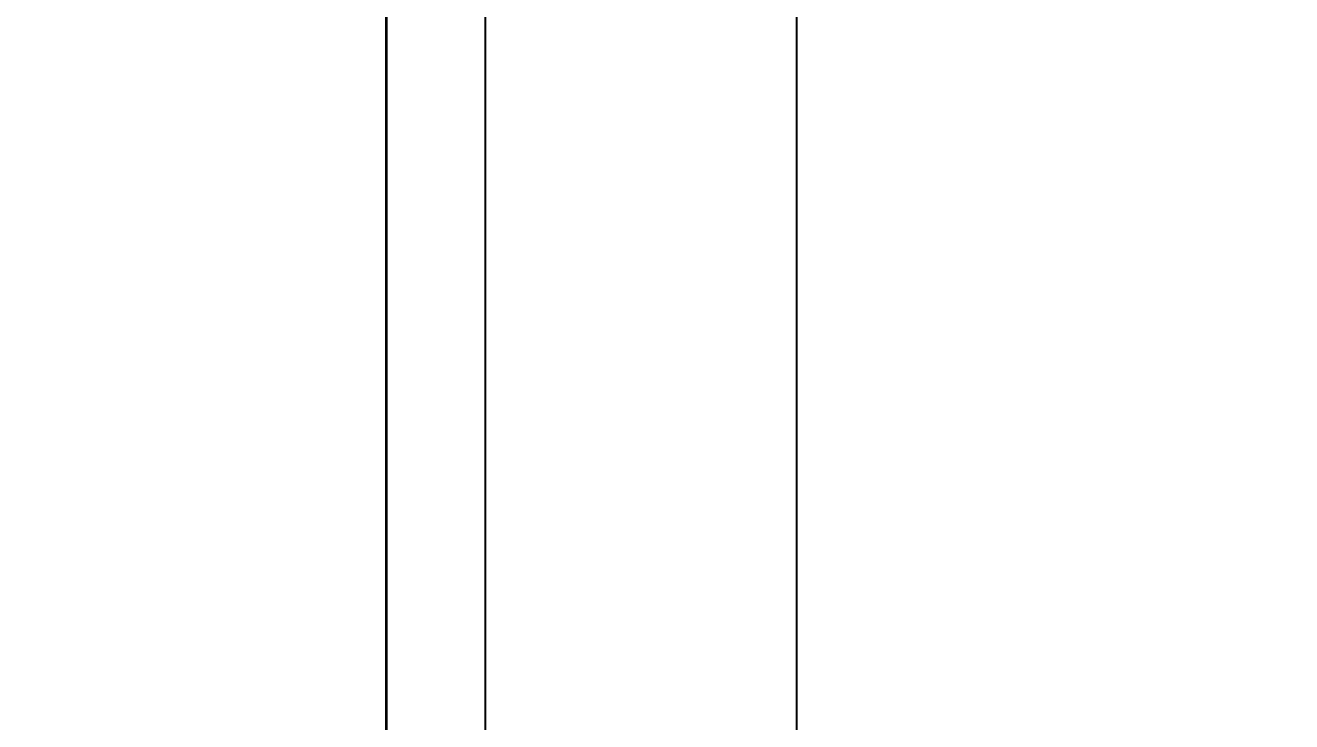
# Model space of a CAD drawing. Extents: x 11992 to 29481, y -6727 to 6811.
# Drawn here: x 14382.1 to 14443.7, y 1806.8 to 1840.7 of the extents above; entities that cross this region are included whole.
import ezdxf

# ---------------------------------------------------------------- set-up
doc = ezdxf.new("R2010")
doc.units = 0
doc.header["$MEASUREMENT"] = 0
doc.linetypes.add('DASHED', pattern=[19.05, 12.7, -6.35])
doc.layers.get('0').update_dxf_attribs({"color": 8, "linetype": 'CONTINUOUS'})
for name, color, linetype in [('DQ-BEAM-DASH', 8, 'DASHED'), ('FF-FINISH【完成面】', 8, 'CONTINUOUS'), ('WALL', 8, 'CONTINUOUS')]:
    doc.layers.add(name, color=color, linetype=linetype)

# ---------------------------------------------------------------- blocks, each defined once
blk = doc.blocks.new('MB-B')
at = {"layer": 'DQ-BEAM-DASH', "ltscale": 0.01}
blk.add_line((-15700, 7400), (-15700, 5200.001), dxfattribs=at)

msp = doc.modelspace()

# ---------------------------------------------------------------- linework, layer by layer
for p, q in [((14399.619, 630.595, -2440.428), (14399.629, 3630.597, -2440.428)), ((14404.45, 1821.254, -1930.428), (14404.45, 1859.386, -1930.428)), ((14399.625, 1838.034, -2264.018), (14399.625, 1844.711, -2297.264)), ((14399.625, 1837.107, -2264.018), (14399.625, 1843.863, -2297.264)), ((14399.625, 1838.488, -2265.309), (14399.625, 1843.724, -2291.334)), ((14399.625, 1836.447, -2263.969), (14399.625, 1843.282, -2297.215)), ((14399.625, 1839.358, -2123.422), (14399.625, 1841.958, -2123.422)), ((14399.625, 1840.339, -2273.919), (14399.625, 1841.547, -2279.891)), ((14399.625, 1841.459, -1938.425), (14399.625, 1838.776, -1938.425)), ((14399.625, 1841.058, -2353.479), (14399.625, 1840.044, -2349.637)), ((14399.625, 1839.131, -2267.947), (14399.625, 1840.339, -2273.919)), ((14399.625, 1840.044, -2349.637), (14399.625, 1837.551, -2340.194)), ((14399.625, 1836.757, -2123.422), (14399.625, 1839.358, -2123.422)), ((14399.625, 1837.923, -2261.975), (14399.625, 1839.131, -2267.947)), ((14399.625, 1838.776, -1938.425), (14399.625, 1836.092, -1938.425)), ((14399.625, 1833.925, -2242.615), (14399.625, 1838.488, -2265.309)), ((14399.625, 1832.431, -2236.051), (14399.625, 1838.034, -2264.018)), ((14399.625, 1836.715, -2256.003), (14399.625, 1837.923, -2261.975)), ((14399.625, 1837.551, -2340.194), (14399.625, 1835.057, -2330.751)), ((14399.625, 1831.44, -2236.051), (14399.625, 1837.107, -2264.018)), ((14399.625, 1834.157, -2123.422), (14399.625, 1836.757, -2123.422)), ((14399.625, 1835.507, -2250.032), (14399.625, 1836.715, -2256.003)), ((14399.625, 1830.71, -2236.01), (14399.625, 1836.447, -2263.969)), ((14399.625, 1836.092, -1938.425), (14399.625, 1833.409, -1938.425)), ((14399.625, 1834.298, -2244.06), (14399.625, 1835.507, -2250.032)), ((14399.625, 1835.057, -2330.751), (14399.625, 1832.563, -2321.309)), ((14399.625, 1833.09, -2238.088), (14399.625, 1834.298, -2244.06)), ((14399.625, 1831.557, -2123.422), (14399.625, 1834.157, -2123.422)), ((14399.625, 1829.952, -2222.868), (14399.625, 1833.925, -2242.615)), ((14399.625, 1833.409, -1938.425), (14399.625, 1830.725, -1938.425)), ((14399.625, 1832.689, -2236.109), (14399.625, 1833.09, -2238.088)), ((14399.625, 1832.289, -2234.13), (14399.625, 1832.689, -2236.109)), ((14399.625, 1832.563, -2321.309), (14399.625, 1830.067, -2311.867)), ((14399.625, 1827.733, -2212.592), (14399.625, 1832.431, -2236.051)), ((14399.625, 1831.888, -2232.152), (14399.625, 1832.289, -2234.13)), ((14399.625, 1831.488, -2230.173), (14399.625, 1831.888, -2232.152)), ((14399.625, 1828.956, -2123.422), (14399.625, 1831.557, -2123.422)), ((14399.625, 1831.087, -2228.195), (14399.625, 1831.488, -2230.173)), ((14399.625, 1826.691, -2212.592), (14399.625, 1831.44, -2236.051)), ((14399.625, 1830.686, -2226.216), (14399.625, 1831.087, -2228.195)), ((14399.625, 1830.725, -1938.425), (14399.625, 1828.042, -1938.425)), ((14399.625, 1825.899, -2212.563), (14399.625, 1830.71, -2236.01)), ((14399.625, 1830.285, -2224.237), (14399.625, 1830.686, -2226.216)), ((14399.625, 1829.884, -2222.259), (14399.625, 1830.285, -2224.237)), ((14399.625, 1830.067, -2311.867), (14399.625, 1827.571, -2302.425)), ((14399.625, 1826.486, -2205.687), (14399.625, 1829.952, -2222.868)), ((14399.625, 1829.483, -2220.28), (14399.625, 1829.884, -2222.259)), ((14399.625, 1829.082, -2218.302), (14399.625, 1829.483, -2220.28)), ((14399.625, 1828.681, -2216.323), (14399.625, 1829.082, -2218.302)), ((14399.625, 1826.356, -2123.422), (14399.625, 1828.956, -2123.422)), ((14399.625, 1828.279, -2214.345), (14399.625, 1828.681, -2216.323)), ((14399.625, 1827.928, -2212.617), (14399.625, 1828.279, -2214.345)), ((14399.625, 1828.042, -1938.425), (14399.625, 1825.358, -1938.425)), ((14399.625, 1827.577, -2210.889), (14399.625, 1827.928, -2212.617)), ((14399.625, 1823.77, -2192.872), (14399.625, 1827.733, -2212.592)), ((14399.625, 1827.226, -2209.161), (14399.625, 1827.577, -2210.889)), ((14399.625, 1827.571, -2302.425), (14399.625, 1825.075, -2292.983)), ((14399.625, 1826.875, -2207.433), (14399.625, 1827.226, -2209.161)), ((14399.625, 1826.523, -2205.705), (14399.625, 1826.875, -2207.433)), ((14399.625, 1822.688, -2192.872), (14399.625, 1826.691, -2212.592)), ((14399.625, 1826.172, -2203.977), (14399.625, 1826.523, -2205.705)), ((14399.625, 1823.443, -2190.688), (14399.625, 1826.486, -2205.687)), ((14399.625, 1826.356, -2123.422), (14399.625, 1810.209, -2123.422)), ((14399.625, 1825.82, -2202.249), (14399.625, 1826.172, -2203.977)), ((14399.625, 1821.842, -2192.858), (14399.625, 1825.899, -2212.563)), ((14399.625, 1825.468, -2200.521), (14399.625, 1825.82, -2202.249)), ((14399.625, 1825.115, -2198.793), (14399.625, 1825.468, -2200.521)), ((14399.625, 1809.295, -1938.425), (14399.625, 1825.358, -1938.425)), ((14399.625, 1824.763, -2197.066), (14399.625, 1825.115, -2198.793)), ((14399.625, 1825.075, -2292.983), (14399.625, 1822.578, -2283.541)), ((14399.625, 1824.41, -2195.338), (14399.625, 1824.763, -2197.066)), ((14399.625, 1824.057, -2193.61), (14399.625, 1824.41, -2195.338)), ((14399.625, 1823.778, -2192.247), (14399.625, 1824.057, -2193.61)), ((14399.625, 1823.499, -2190.884), (14399.625, 1823.778, -2192.247)), ((14399.625, 1820.373, -2176.122), (14399.625, 1823.77, -2192.872)), ((14399.625, 1823.22, -2189.52), (14399.625, 1823.499, -2190.884)), ((14399.625, 1820.74, -2177.489), (14399.625, 1823.443, -2190.688)), ((14399.625, 1822.941, -2188.157), (14399.625, 1823.22, -2189.52)), ((14399.625, 1822.661, -2186.794), (14399.625, 1822.941, -2188.157)), ((14399.625, 1819.261, -2176.122), (14399.625, 1822.688, -2192.872)), ((14399.625, 1822.381, -2185.431), (14399.625, 1822.661, -2186.794)), ((14399.625, 1822.578, -2283.541), (14399.625, 1820.082, -2274.099)), ((14399.625, 1822.102, -2184.068), (14399.625, 1822.381, -2185.431)), ((14399.625, 1821.821, -2182.705), (14399.625, 1822.102, -2184.068)), ((14399.625, 1818.368, -2176.122), (14399.625, 1821.842, -2192.858)), ((14399.625, 1821.541, -2181.342), (14399.625, 1821.821, -2182.705)), ((14399.625, 1821.26, -2179.979), (14399.625, 1821.541, -2181.342)), ((14399.625, 1820.978, -2178.616), (14399.625, 1821.26, -2179.979)), ((14399.625, 1820.697, -2177.253), (14399.625, 1820.978, -2178.616)), ((14399.625, 1818.294, -2165.708), (14399.625, 1820.74, -2177.489)), ((14404.45, 1783.123, -1930.428), (14404.45, 1821.254, -1930.428)), ((14399.625, 1817.37, -2161.571), (14399.625, 1820.373, -2176.122)), ((14399.625, 1820.082, -2274.099), (14399.625, 1817.585, -2264.657)), ((14399.625, 1816.238, -2161.571), (14399.625, 1819.261, -2176.122)), ((14399.625, 1815.306, -2161.582), (14399.625, 1818.368, -2176.122)), ((14399.625, 1816.022, -2154.962), (14399.625, 1818.294, -2165.708)), ((14399.625, 1817.585, -2264.657), (14399.625, 1815.088, -2255.215)), ((14399.625, 1814.593, -2148.451), (14399.625, 1817.37, -2161.571)), ((14399.625, 1813.447, -2148.451), (14399.625, 1816.238, -2161.571)), ((14399.625, 1815.46, -2152.329), (14399.625, 1816.022, -2154.962)), ((14399.625, 1814.894, -2149.698), (14399.625, 1815.46, -2152.329)), ((14399.625, 1812.484, -2148.467), (14399.625, 1815.306, -2161.582)), ((14399.625, 1815.088, -2255.215), (14399.625, 1812.592, -2245.773)), ((14399.625, 1814.325, -2147.067), (14399.625, 1814.894, -2149.698)), ((14399.625, 1811.871, -2135.991), (14399.625, 1814.593, -2148.451)), ((14399.625, 1813.753, -2144.436), (14399.625, 1814.325, -2147.067)), ((14399.625, 1813.177, -2141.807), (14399.625, 1813.753, -2144.436)), ((14399.625, 1810.718, -2135.991), (14399.625, 1813.447, -2148.451)), ((14399.625, 1812.598, -2139.178), (14399.625, 1813.177, -2141.807)), ((14399.625, 1812.015, -2136.55), (14399.625, 1812.598, -2139.178)), ((14399.625, 1812.592, -2245.773), (14399.625, 1810.097, -2236.331)), ((14399.625, 1809.731, -2136.005), (14399.625, 1812.484, -2148.467)), ((14399.625, 1811.429, -2133.923), (14399.625, 1812.015, -2136.55)), ((14399.625, 1809.036, -2123.422), (14399.625, 1811.871, -2135.991)), ((14399.625, 1810.839, -2131.297), (14399.625, 1811.429, -2133.923)), ((14399.625, 1810.246, -2128.671), (14399.625, 1810.839, -2131.297)), ((14399.625, 1807.879, -2123.422), (14399.625, 1810.718, -2135.991)), ((14399.625, 1809.649, -2126.047), (14399.625, 1810.246, -2128.671)), ((14399.625, 1810.209, -2123.422), (14399.625, 1794.063, -2123.422)), ((14399.625, 1810.097, -2236.331), (14399.625, 1809.617, -2234.514)), ((14399.625, 1806.876, -2123.422), (14399.625, 1809.731, -2136.005)), ((14399.625, 1809.049, -2123.422), (14399.625, 1809.649, -2126.047)), ((14399.625, 1809.617, -2234.514), (14399.625, 1809.136, -2232.696)), ((14399.625, 1793.231, -1938.425), (14399.625, 1809.295, -1938.425)), ((14399.625, 1809.136, -2232.696), (14399.625, 1808.656, -2230.878)), ((14399.625, 1808.656, -2230.878), (14399.625, 1808.176, -2229.06)), ((14399.625, 1808.176, -2229.06), (14399.625, 1807.696, -2227.243)), ((14399.625, 1807.696, -2227.243), (14399.625, 1807.216, -2225.425)), ((14399.625, 1807.216, -2225.425), (14399.625, 1806.736, -2223.607))]:
    msp.add_line(p, q)
at = {"layer": 'FF-FINISH【完成面】', "elevation": 0}
msp.add_lwpolyline([(16119.609, 650.547), (14419.609, 650.547), (14419.609, 4210.547), (17179.609, 4210.547), (17179.609, 1589.384)], dxfattribs=at)
at = {"layer": 'WALL'}
msp.add_line((14399.609, 630.547), (14399.609, 3730.547), dxfattribs=at)

# ---------------------------------------------------------------- block references
msp.add_blockref('MB-B', (30099.609, -4369.453))

doc.saveas('drawing.dxf')
